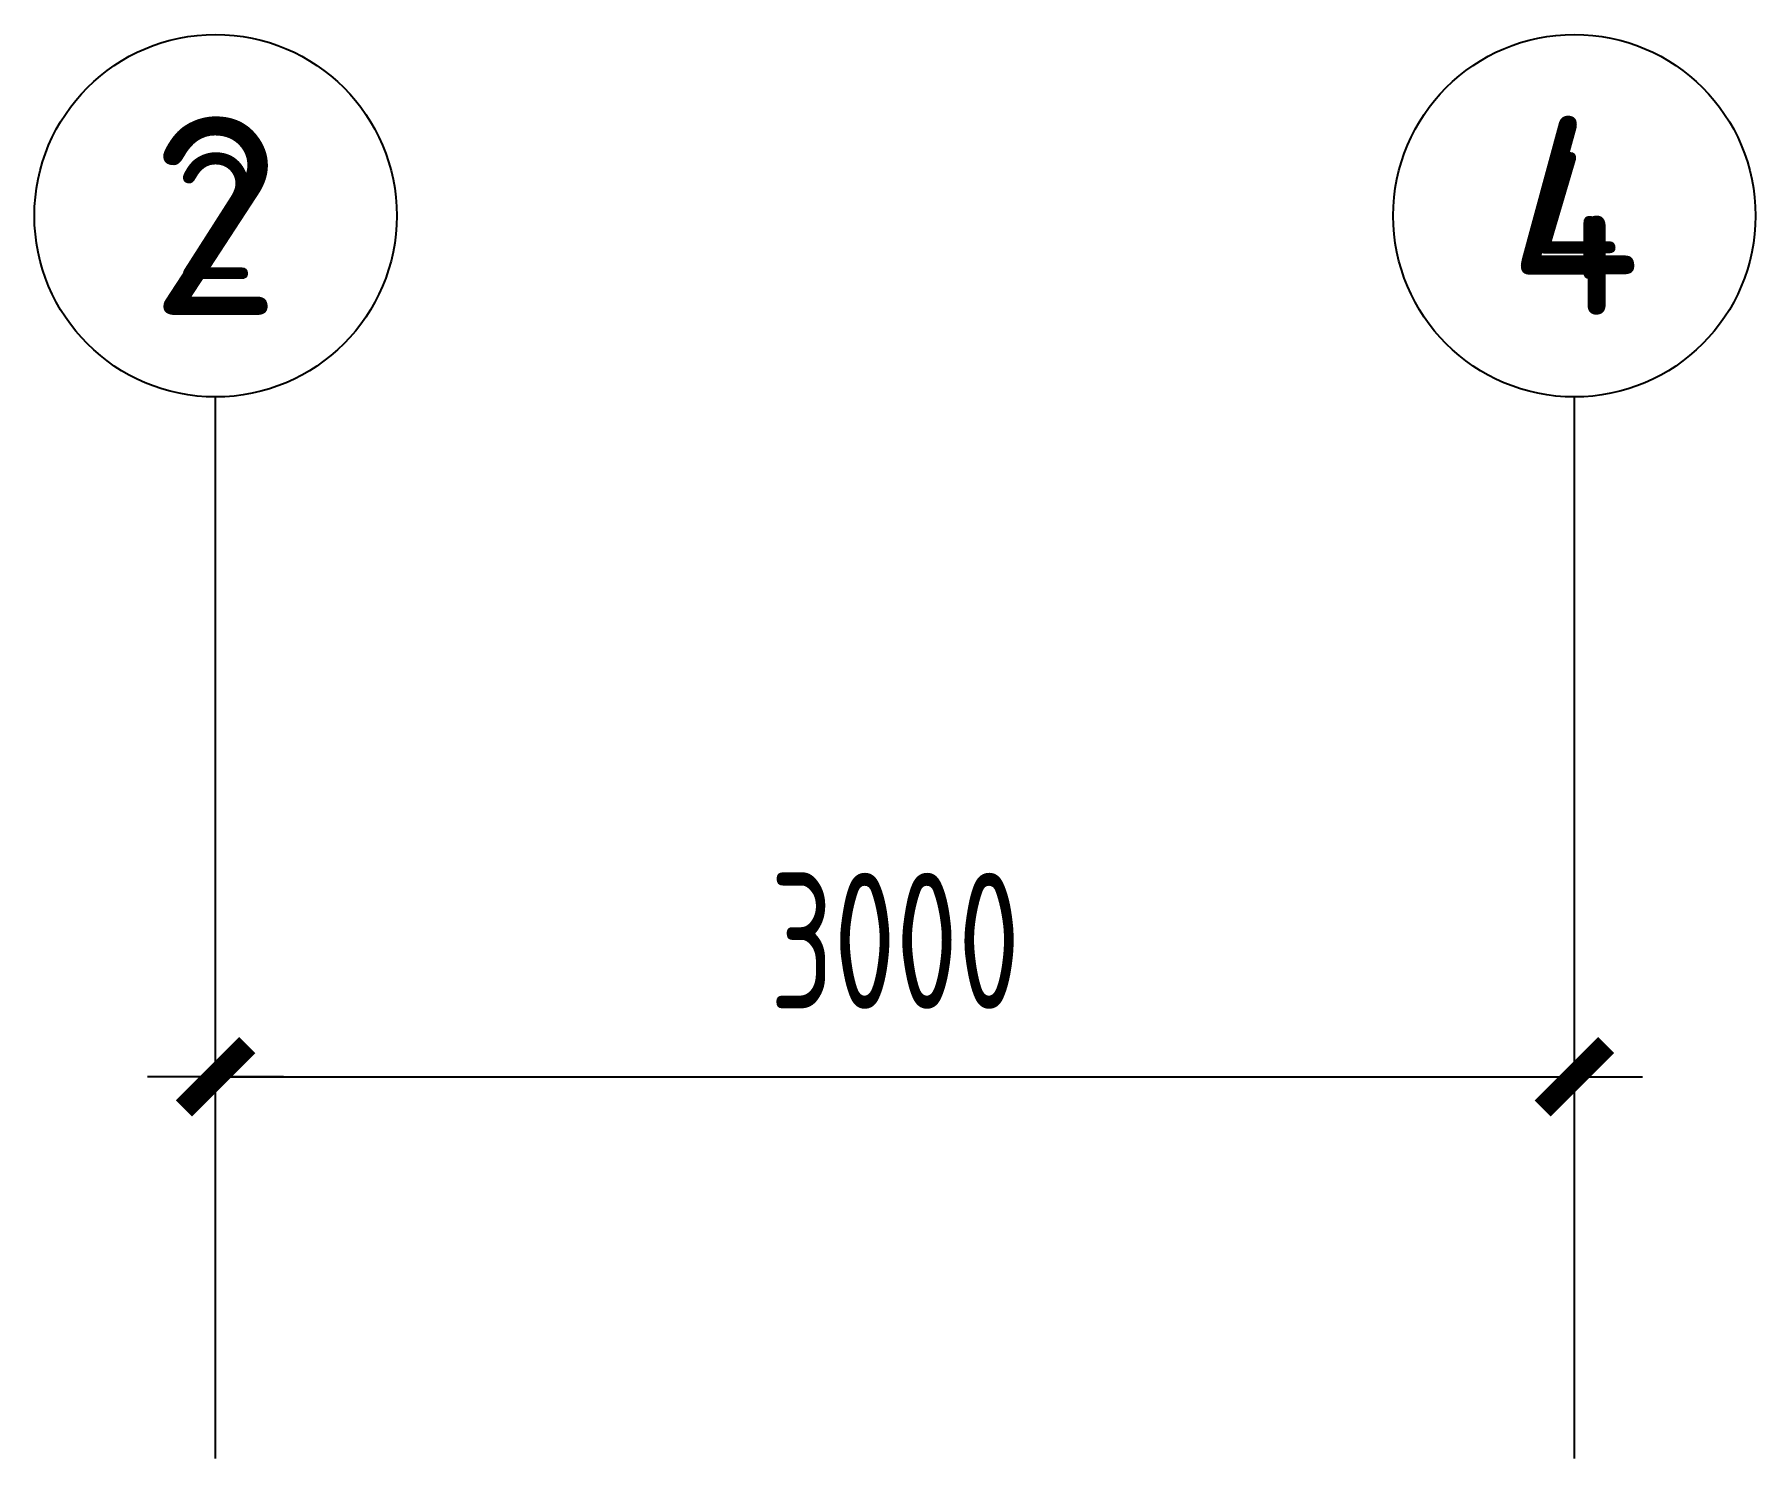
# Model space of a CAD drawing. Extents: x 670314 to 674114, y -119879 to -116736.
import ezdxf
from ezdxf.enums import TextEntityAlignment as Align

# ---------------------------------------------------------------- set-up
doc = ezdxf.new("R2010")
doc.units = 0
doc.header["$LTSCALE"] = 100
doc.layers.get('0').update_dxf_attribs({"linetype": 'CONTINUOUS'})
doc.layers.add('AXIS', color=3, linetype='CONTINUOUS')
doc.layers.add('AXIS_TEXT', color=7, linetype='CONTINUOUS')
doc.styles.add('_TCH_AXIS', font='tssdeng.shx', dxfattribs={"width": 0.7, "bigfont": 'tssdchn.shx'})
doc.styles.add('CADReader_TextStyle', font='tssdeng.shx', dxfattribs={"height": 0.2, "bigfont": 'gbcbig.shx'})
doc.styles.add('COMPLEX', font='tssdeng.shx', dxfattribs={"width": 0.7, "bigfont": 'tssdchn.shx'})
doc.styles.add('dim_font', font='tssdeng.shx', dxfattribs={"width": 0.7, "bigfont": 'tssdchn.shx'})
doc.dimstyles.new('DIMN', dxfattribs={"dimtxt": 300, "dimasz": 1, "dimexe": 250, "dimexo": 300, "dimgap": 150, "dimtad": 1, "dimdec": 0, "dimzin": 0, "dimdsep": 46, "dimtxsty": 'dim_font', "dimblk": '_DIMX', "dimcen": 0.09, "dimclrt": 7, "dimadec": 0, "dimazin": 0, "dimtfac": 1, "dimtdec": 0, "dimtix": 1, "dimtmove": 2, "dimatfit": 3, "dimldrblk": '_DIMX', "dimfxl": 250, "dimtolj": 1, "dimtzin": 0, "dimarcsym": 0})

# ---------------------------------------------------------------- blocks, each defined once
blk = doc.blocks.new('_DIMX')
blk.add_line((-150, 0), (150, 0))
at = {"const_width": 50}
blk.add_lwpolyline([(-70, -70), (70, 70)], dxfattribs=at)
blk = doc.blocks.new('_AXISO')
blk.add_circle((0, 0), 0.5)
at = {"layer": 'AXIS_TEXT', "style": 'COMPLEX', "width": 1.041667}
blk.add_attdef('A', text='', height=0.56, dxfattribs=at).set_placement((-0.25, -0.28), (0.25, -0.28), align=Align.FIT)

msp = doc.modelspace()

# ---------------------------------------------------------------- linework, layer by layer
at = {"layer": 'AXIS'}
for p, q in [((670714.1, -119878.7), (670714.1, -117536.2)), ((673714.1, -119878.7), (673714.1, -117536.2))]:
    msp.add_line(p, q, dxfattribs=at)
at = {"layer": 'AXIS', "linetype": 'Continuous'}
for centre in [(670714.1, -117136.2), (673714.1, -117136.2)]:
    msp.add_circle(centre, 400, dxfattribs=at)

# ---------------------------------------------------------------- block references
at = {"layer": 'AXIS'}
ref = msp.add_blockref('_AXISO', (670714.1, -117136.2), dxfattribs=dict(at, xscale=800, yscale=800, zscale=800))
ref.add_attrib('A', '2', dxfattribs={"layer": 'AXIS_TEXT', "height": 438.4, "style": '_TCH_AXIS'}).set_placement((670568, -117355.4), (670860.2, -117355.4), align=Align.FIT)
ref = msp.add_blockref('_AXISO', (673714.1, -117136.2), dxfattribs=dict(at, xscale=800, yscale=800, zscale=800))
ref.add_attrib('A', '4', dxfattribs={"layer": 'AXIS_TEXT', "height": 438.4, "style": '_TCH_AXIS', "width": 0.933333}).set_placement((673568, -117355.4), (673860.2, -117355.4), align=Align.FIT)

# ---------------------------------------------------------------- texts
at = {"layer": 'AXIS', "color": 7, "style": 'CADReader_TextStyle'}
for s, p in [('2', (670714.1, -117136.2)), ('4', (673714.1, -117136.2))]:
    msp.add_text(s, height=280, dxfattribs=at).set_placement(p, align=Align.MIDDLE)

# ---------------------------------------------------------------- dimensions: what is measured, and where the dimension line sits
at = {"layer": 'AXIS'}
msp.add_aligned_dim(p1=(670714.1, -119728.7), p2=(673714.1, -119728.7), distance=692.5, dimstyle='DIMN', dxfattribs=at).render()

doc.saveas('drawing.dxf')
